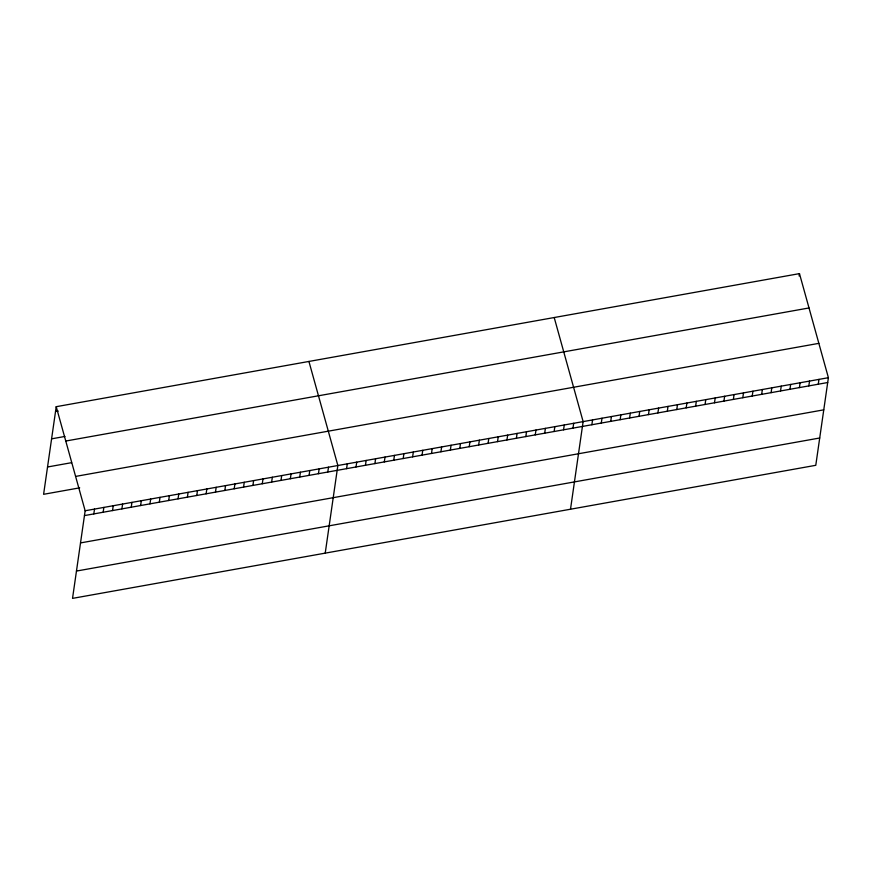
<?xml version="1.0" encoding="UTF-8"?>
<svg xmlns="http://www.w3.org/2000/svg" width="872" height="872" viewBox="0 0 872 872"><rect width="100%" height="100%" fill="white"/><g stroke="black" fill="none" stroke-linecap="round" stroke-linejoin="round"><path stroke-width="1.31" d="M56.222 406.69L85.151 510.763L72.529 598.377L815.778 465.31L828.4 377.696L799.471 273.623L56.222 406.69L43.6 494.304L79.701 487.84M93.816 513.913L94.514 509.085M103.169 512.245L103.866 507.417M112.532 510.567L113.229 505.738M121.895 508.888L122.592 504.06M131.247 507.21L131.945 502.381M140.61 505.542L141.308 500.713M149.973 503.863L150.671 499.035M159.325 502.185L160.023 497.356M168.688 500.517L169.386 495.678M178.052 498.839L178.749 494.01M187.404 497.16L188.101 492.331M196.767 495.481L197.464 490.653M206.13 493.814L206.828 488.974M215.482 492.135L216.18 487.306M224.845 490.456L225.543 485.628M234.208 488.778L234.906 483.949M243.561 487.11L244.258 482.281M252.924 485.432L253.621 480.603M262.287 483.753L262.984 478.924M271.639 482.074L272.337 477.246M281.002 480.407L281.7 475.578M290.365 478.728L291.063 473.899M299.717 477.049L300.415 472.221M309.08 475.382L309.778 470.542M318.443 473.703L319.141 468.874M327.796 472.025L328.493 467.196M325.223 553.142L337.856 465.517L308.928 361.444M346.587 468.656L347.285 463.828M356.027 466.967L356.724 462.138M365.455 465.277L366.153 460.449M374.895 463.599L375.592 458.759M384.323 461.909L385.021 457.07M393.763 460.22L394.46 455.391M403.191 458.53L403.889 453.702M412.63 456.841L413.328 452.012M422.059 455.151L422.757 450.323M431.498 453.462L432.185 448.633M440.927 451.772L441.624 446.944M450.366 450.083L451.053 445.254M459.795 448.393L460.492 443.565M469.223 446.704L469.921 441.875M478.663 445.014L479.36 440.186M488.091 443.325L488.789 438.496M497.531 441.635L498.228 436.807M506.959 439.946L507.657 435.117M516.398 438.256L517.096 433.428M525.827 436.567L526.525 431.738M535.266 434.877L535.964 430.049M544.695 433.188L545.392 428.359M554.134 431.498L554.832 426.67M563.563 429.809L564.26 424.98M573.002 428.13L573.689 423.291M570.506 509.226L583.128 421.601L554.2 317.528M591.87 424.751L592.557 419.923M601.298 423.062L601.996 418.233M610.727 421.372L611.425 416.543M620.166 419.683L620.864 414.854M629.595 417.993L630.293 413.165M639.034 416.304L639.732 411.475M648.463 414.614L649.16 409.786M657.902 412.925L658.6 408.096M667.331 411.235L668.028 406.407M676.77 409.546L677.468 404.717M686.199 407.856L686.896 403.028M695.638 406.167L696.325 401.338M705.067 404.477L705.764 399.649M714.506 402.788L715.193 397.959M723.934 401.098L724.632 396.27M733.374 399.409L734.061 394.58M742.802 397.719L743.5 392.891M752.231 396.03L752.928 391.201M761.67 394.351L762.368 389.512M771.099 392.662L771.796 387.822M780.538 390.972L781.236 386.143M799.134 276.032L799.471 273.623M789.967 389.283L790.664 384.454M799.406 387.593L800.104 382.764M808.835 385.904L809.532 381.075M818.274 384.214L818.972 379.385M55.536 411.519L58.206 411.039M51.59 438.834L64.964 436.447M65.771 441.036L809.02 307.958M47.535 466.989L71.602 462.672M75.602 476.417L818.852 343.35M85.151 510.763L828.4 377.696M84.453 515.592L827.702 382.525M80.518 542.918L823.768 409.84M76.464 571.062L819.713 437.995"/></g></svg>
